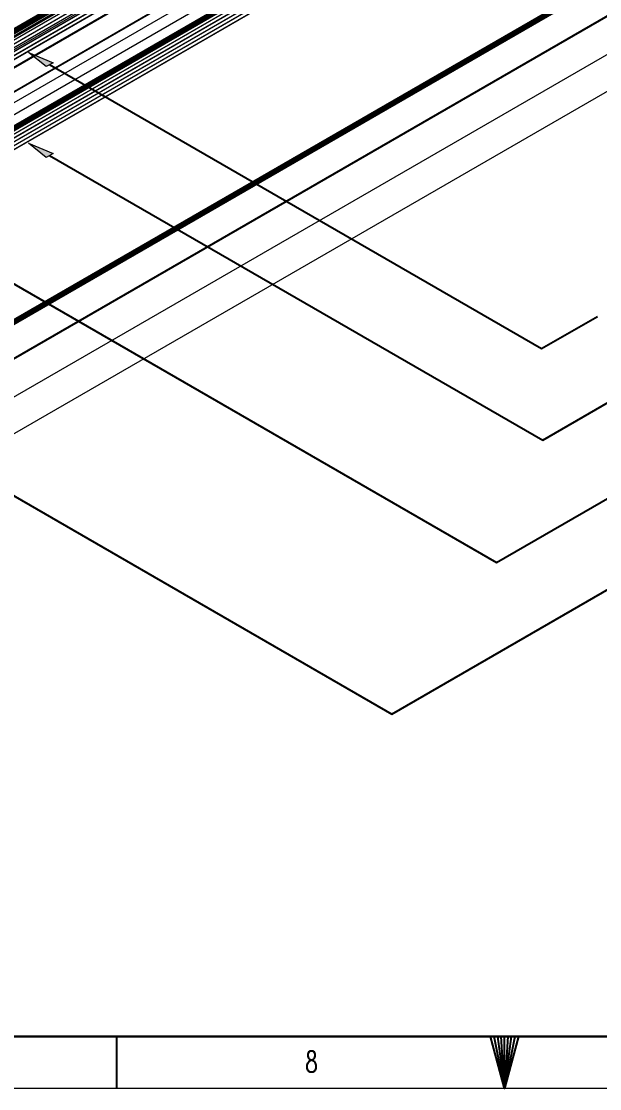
# Model space of a CAD drawing. Header units: inches. Extents: x -430764 to 256483, y 7374 to 217374.
# Drawn here: x 84845 to 112543, y 7374 to 58489 of the extents above; entities that cross this region are included whole.
import ezdxf

# ---------------------------------------------------------------- set-up
doc = ezdxf.new("R2010")
doc.units = ezdxf.units.IN
doc.header["$MEASUREMENT"] = 0
doc.layers.add('Background Stuff', color=252, linetype='Continuous', lineweight=5)
doc.layers.add('Layer 1', color=7, linetype='Continuous')
doc.styles.add('TEG BORDER', font='txt_qlt.shx', dxfattribs={"width": 0.7, "bigfont": 'hztxt.shx'})

# ---------------------------------------------------------------- blocks, each defined once
blk = doc.blocks.new('TEG BORDER A2')
at = {"linetype": 'Continuous'}
blk.add_line((5, 5), (489, 5), dxfattribs=at)
for p, q in [((259.88, 0), (259.88, 5)), ((297, 0), (297, 5))]:
    blk.add_line(p, q)
at = {"color": 5, "lineweight": 15}
blk.add_lwpolyline([(0, 420), (594, 420), (594, 0), (0, 0)], close=True, dxfattribs=at)
blk.add_lwpolyline([(5, 415), (589, 415), (589, 5), (5, 5)], close=True)
blk.add_lwpolyline([(297, 0), (295.66, 5), (298.34, 5), (297, 0), (296, 5), (296.33, 5), (297, 0), (296.67, 5), (297.33, 5), (297, 0), (297.67, 5), (298, 5), (297, 0)])
at = {"insert": (277.92, 1.59), "char_height": 2, "width": 2, "attachment_point": 7, "style": 'TEG BORDER'}
blk.add_mtext('8', dxfattribs=at)
blk = doc.blocks.new('block 3')
at = {"layer": 'Layer 1', "true_color": 0x22b35c}
h = blk.add_hatch(color=112, dxfattribs=at)
h.dxf.hatch_style = 2
h.paths.add_polyline_path([(553.02, -649.23), (548.79, -645.83), (554.67, -648.3)])
h = blk.add_hatch(color=112, dxfattribs=at)
h.dxf.hatch_style = 2
h.paths.add_polyline_path([(553.02, -670.98), (548.79, -667.58), (554.67, -670.05)])
at = {"layer": 'Layer 1', "lineweight": 0}
for points in [[(838.76, -424.82), (838.76, -494.51), (299.64, -805.71)], [(553.02, -649.23), (548.79, -645.83), (554.67, -648.3), (553.02, -649.23)], [(553.02, -649.23), (548.79, -645.83), (554.67, -648.3), (553.02, -649.23)], [(553.02, -670.98), (548.79, -667.58), (554.67, -670.05), (553.02, -670.98)], [(553.02, -670.98), (548.79, -667.58), (554.67, -670.05), (553.02, -670.98)]]:
    blk.add_lwpolyline(points, dxfattribs=at)
at = {"layer": 'Layer 1', "color": 42, "lineweight": 100, "true_color": 0xdca627}
for points in [[(339.85, -759.32), (339.85, -828.9), (878.96, -517.7), (878.96, -448.02), (838.76, -424.82)], [(299.64, -736.03), (339.85, -759.32), (878.96, -448.02)], [(339.85, -828.9), (299.64, -805.71), (838.76, -494.51)]]:
    blk.add_lwpolyline(points, dxfattribs=at)
at = {"layer": 'Layer 1', "color": 254, "lineweight": 25, "true_color": 0xdddcdb}
for points in [[(878.96, -517.7), (878.96, -448.02), (339.85, -759.32)], [(878.96, -448.02), (878.96, -448.02), (886.58, -452.35), (347.47, -763.65), (339.85, -759.32), (339.85, -828.9), (347.47, -833.33), (347.47, -763.65)], [(886.58, -522.03), (878.96, -517.7), (339.85, -828.9)]]:
    blk.add_lwpolyline(points, dxfattribs=at)
at = {"layer": 'Layer 1', "color": 6, "lineweight": 0}
for points in [[(882.87, -450.29), (882.87, -447.3), (343.76, -758.6)], [(311.19, -777.05), (850.3, -465.75)], [(311.6, -776.74), (850.71, -465.54)], [(311.6, -777.67), (850.71, -466.47)], [(312.01, -777.46), (851.13, -466.26)], [(312.01, -777.46), (851.13, -466.26)], [(312.43, -777.26), (851.54, -465.96)], [(312.43, -778.19), (851.54, -466.88)], [(312.84, -777.98), (851.95, -466.68)], [(312.84, -777.98), (851.95, -466.68)], [(313.15, -777.67), (852.36, -466.47)], [(313.15, -778.6), (852.36, -467.4)], [(313.56, -778.39), (852.67, -467.19)], [(313.56, -778.39), (852.67, -467.19)], [(313.97, -778.19), (853.08, -466.88)], [(314.38, -778.91), (853.5, -467.6)], [(314.38, -778.91), (853.5, -467.6)], [(314.8, -778.6), (853.91, -467.4)], [(313.97, -779.11), (853.08, -467.81)], [(314.8, -779.53), (853.91, -468.33)], [(315.21, -779.32), (854.32, -468.12)], [(315.21, -779.32), (854.32, -468.12)], [(315.62, -779.11), (854.73, -467.81)], [(315.62, -780.04), (854.73, -468.74)], [(316.03, -779.83), (855.15, -468.53)]]:
    blk.add_lwpolyline(points, dxfattribs=at)
at = {"layer": 'Layer 1', "color": 9, "lineweight": 0}
for points in [[(882.87, -447.3), (896.38, -455.13), (357.27, -766.33), (343.76, -758.6), (343.76, -761.49), (357.27, -769.32), (357.27, -766.33)], [(896.38, -458.02), (882.87, -450.29), (343.76, -761.49)], [(896.38, -455.13), (896.38, -458.02), (357.27, -769.32)], [(284.59, -805.81), (284.59, -797.05), (823.71, -485.75)], [(838.76, -494.51), (831.23, -490.08), (292.12, -801.38)], [(347.06, -841.89), (284.59, -805.81), (823.71, -494.61)], [(284.59, -797.05), (355.41, -837.87), (894.52, -526.67)], [(363.66, -841.89), (894.52, -535.53)]]:
    blk.add_lwpolyline(points, dxfattribs=at)
at = {"layer": 'Layer 1', "color": 9, "lineweight": 25}
blk.add_lwpolyline([(886.58, -452.35), (886.58, -522.03), (347.47, -833.33)], dxfattribs=at)
at = {"layer": 'Layer 1', "color": 3, "lineweight": 0}
for points in [[(311.19, -798.6), (850.3, -487.4)], [(311.6, -798.39), (850.71, -487.19)], [(311.6, -799.32), (850.71, -488.12)], [(312.01, -799.11), (851.13, -487.81)], [(312.01, -799.11), (851.13, -487.81)], [(312.43, -798.8), (851.54, -487.6)], [(313.15, -799.32), (852.36, -488.12)], [(312.43, -799.73), (851.54, -488.53)], [(312.84, -799.52), (851.95, -488.32)], [(312.84, -799.52), (851.95, -488.32)], [(313.15, -800.25), (852.36, -489.04)], [(313.56, -800.04), (852.67, -488.74)], [(313.56, -800.04), (852.67, -488.74)], [(313.97, -799.73), (853.08, -488.53)], [(313.97, -800.66), (853.08, -489.46)], [(314.38, -800.45), (853.5, -489.25)], [(314.38, -800.45), (853.5, -489.25)], [(314.8, -800.25), (853.91, -489.04)], [(314.8, -801.17), (853.91, -489.97)], [(315.21, -800.97), (854.32, -489.66)], [(315.21, -800.97), (854.32, -489.66)], [(315.62, -800.66), (854.73, -489.46)], [(315.62, -801.59), (854.73, -490.38)], [(316.03, -801.38), (855.15, -490.18)]]:
    blk.add_lwpolyline(points, dxfattribs=at)
at = {"layer": 'Layer 1', "color": 112, "lineweight": 25, "true_color": 0x22b35c}
for points in [[(553.84, -648.72), (671.66, -716.75), (685.06, -709.02)], [(553.84, -670.47), (671.97, -738.71), (698.88, -723.14)], [(528.17, -691.39), (660.84, -767.98), (713.62, -737.57)], [(515.29, -734.69), (635.79, -804.27), (727.43, -751.38)]]:
    blk.add_lwpolyline(points, dxfattribs=at)
blk = doc.blocks.new('Isometric')
at = {"layer": 'Layer 1', "xscale": 200, "yscale": 200, "zscale": 200}
blk.add_blockref('block 3', (-56424, 145185), dxfattribs=at)

msp = doc.modelspace()

# ---------------------------------------------------------------- block references
at = {"xscale": 500, "yscale": 500, "zscale": 500}
msp.add_blockref('TEG BORDER A2', (-40517, 7373.87141), dxfattribs=at)
at = {"layer": 'Background Stuff'}
msp.add_blockref('Isometric', (31851.58203, 40980.31673), dxfattribs=at)

doc.saveas('drawing.dxf')
